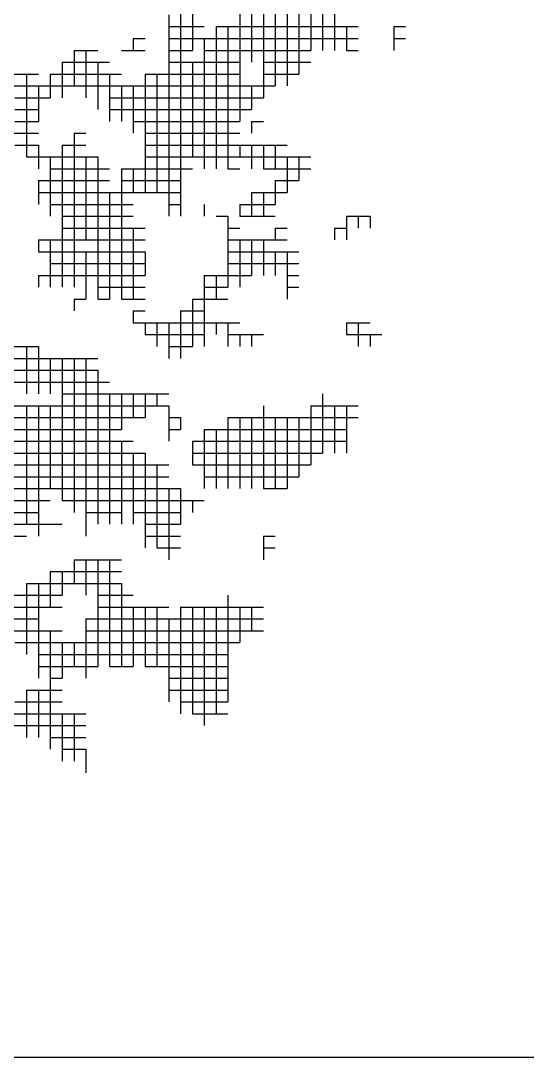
# Model space of a CAD drawing. Header units: millimetres. Extents: x 13268 to 164478, y 289082 to 363688.
# Drawn here: x 99740 to 102839, y 344787 to 351127 of the extents above; entities that cross this region are included whole.
import ezdxf

# ---------------------------------------------------------------- set-up
doc = ezdxf.new("R2010")
doc.units = ezdxf.units.MM
doc.layers.add('www.cad-blocks.net', color=7, linetype='Continuous')

# ---------------------------------------------------------------- blocks, each defined once
blk = doc.blocks.new('A$C777A1F98')
for p, q in [((4571.5, 4010.8), (4571.5, 3536.4)), ((4226.4, 3967.7), (4226.4, 3665.8)), ((4571.5, 3967.7), (4571.5, 3536.4)), ((4657.7, 3967.7), (4657.7, 3665.8)), ((4700.8, 3967.7), (4700.8, 3665.8)), ((4700.8, 3967.7), (4700.8, 3665.8)), ((4744, 3967.7), (4744, 3665.8)), ((4614.6, 3924.6), (4614.6, 3579.5)), ((4657.7, 3924.6), (4657.7, 3665.8)), ((4442.1, 3881.4), (4442.1, 3622.7)), ((4183.3, 3838.3), (4183.3, 3148.3)), ((4183.3, 3838.3), (4183.3, 3234.5)), ((4399, 3838.3), (4399, 3622.7)), ((4485.2, 3838.3), (4485.2, 3493.3)), ((4485.2, 3838.3), (4485.2, 3536.4)), ((4528.3, 3838.3), (4528.3, 3536.4)), ((4140.2, 3795.2), (4140.2, 3062)), ((4399, 3795.2), (4399, 3579.5)), ((4140.2, 3752), (4269.6, 3752)), ((4140.2, 3752), (4269.6, 3752)), ((4312.7, 3752), (4830.2, 3752)), ((4312.7, 3752), (4312.7, 3536.4)), ((4355.8, 3752), (4787.1, 3752)), ((4355.8, 3752), (4355.8, 3536.4)), ((4355.8, 3752), (4355.8, 3234.5)), ((4787.1, 3752), (4787.1, 3665.8)), ((4787.1, 3752), (4787.1, 3665.8)), ((4959.6, 3752), (5002.7, 3752)), ((4959.6, 3752), (4959.6, 3665.8)), ((4010.8, 3708.9), (4053.9, 3708.9)), ((4010.8, 3708.9), (4010.8, 3665.8)), ((4140.2, 3708.9), (4269.6, 3708.9)), ((4269.6, 3708.9), (4830.2, 3708.9)), ((4269.6, 3708.9), (4269.6, 3234.5)), ((4959.6, 3708.9), (5002.7, 3708.9)), ((3795.2, 3665.8), (3881.4, 3665.8)), ((3795.2, 3665.8), (3795.2, 3536.4)), ((3838.3, 3665.8), (3838.3, 3536.4)), ((3838.3, 3665.8), (3838.3, 3493.3)), ((3967.7, 3665.8), (4053.9, 3665.8)), ((4140.2, 3665.8), (4226.4, 3665.8)), ((4140.2, 3665.8), (4226.4, 3665.8)), ((4269.6, 3665.8), (4657.7, 3665.8)), ((4269.6, 3665.8), (4657.7, 3665.8)), ((4269.6, 3665.8), (4269.6, 3277.7)), ((4787.1, 3665.8), (4830.2, 3665.8)), ((3752, 3622.7), (3924.6, 3622.7)), ((3752, 3622.7), (3752, 3493.3)), ((3752, 3622.7), (3752, 3536.4)), ((3881.4, 3622.7), (3881.4, 3450.2)), ((3881.4, 3622.7), (3881.4, 3493.3)), ((4140.2, 3622.7), (4399, 3622.7)), ((4226.4, 3622.7), (4226.4, 3277.7)), ((4485.2, 3622.7), (4657.7, 3622.7)), ((3536.4, 3579.5), (3665.8, 3579.5)), ((3622.7, 3579.5), (3622.7, 3363.9)), ((3708.9, 3579.5), (3967.7, 3579.5)), ((3708.9, 3579.5), (3708.9, 3493.3)), ((3752, 3579.5), (3967.7, 3579.5)), ((3924.6, 3579.5), (3924.6, 3407)), ((4053.9, 3579.5), (4399, 3579.5)), ((4053.9, 3579.5), (4053.9, 3234.5)), ((4097.1, 3579.5), (4097.1, 3234.5)), ((4140.2, 3579.5), (4399, 3579.5)), ((4140.2, 3579.5), (4140.2, 3062)), ((4399, 3579.5), (4399, 3407)), ((4485.2, 3579.5), (4614.6, 3579.5)), ((4485.2, 3579.5), (4614.6, 3579.5)), ((3536.4, 3536.4), (4312.7, 3536.4)), ((3579.5, 3536.4), (3752, 3536.4)), ((3665.8, 3536.4), (3665.8, 3407)), ((3665.8, 3536.4), (3665.8, 3450.2)), ((3838.3, 3536.4), (4485.2, 3536.4)), ((3967.7, 3536.4), (3967.7, 3407)), ((3967.7, 3536.4), (3967.7, 3407)), ((4010.8, 3536.4), (4010.8, 3363.9)), ((4053.9, 3536.4), (4053.9, 3277.7)), ((4312.7, 3536.4), (4312.7, 3234.5)), ((4355.8, 3536.4), (4528.3, 3536.4)), ((4355.8, 3536.4), (4355.8, 3234.5)), ((4399, 3536.4), (4399, 3407)), ((4442.1, 3536.4), (4442.1, 3450.2)), ((3579.5, 3493.3), (3708.9, 3493.3)), ((3924.6, 3493.3), (4485.2, 3493.3)), ((3579.5, 3450.2), (3665.8, 3450.2)), ((3579.5, 3450.2), (3665.8, 3450.2)), ((3924.6, 3450.2), (4442.1, 3450.2)), ((3924.6, 3450.2), (4442.1, 3450.2)), ((3579.5, 3407), (3665.8, 3407)), ((4010.8, 3407), (4399, 3407)), ((4442.1, 3407), (4485.2, 3407)), ((4442.1, 3407), (4442.1, 3363.9)), ((3493.3, 3363.9), (3665.8, 3363.9)), ((3536.4, 3363.9), (3622.7, 3363.9)), ((3622.7, 3363.9), (3622.7, 3277.7)), ((3795.2, 3363.9), (3838.3, 3363.9)), ((3795.2, 3363.9), (3795.2, 2803.3)), ((4053.9, 3363.9), (4399, 3363.9)), ((4053.9, 3363.9), (4399, 3363.9)), ((3579.5, 3320.8), (3665.8, 3320.8)), ((3665.8, 3320.8), (3665.8, 3277.7)), ((3752, 3320.8), (3838.3, 3320.8)), ((3752, 3320.8), (3752, 2803.3)), ((3752, 3320.8), (3752, 2803.3)), ((4053.9, 3320.8), (4485.2, 3320.8)), ((4399, 3320.8), (4399, 3277.7)), ((4399, 3320.8), (4399, 3277.7)), ((4442.1, 3320.8), (4442.1, 3234.5)), ((4485.2, 3320.8), (4571.5, 3320.8)), ((4485.2, 3320.8), (4485.2, 3234.5)), ((4528.3, 3320.8), (4528.3, 3234.5)), ((3622.7, 3277.7), (3665.8, 3277.7)), ((3665.8, 3277.7), (3881.4, 3277.7)), ((3665.8, 3277.7), (3665.8, 3234.5)), ((3708.9, 3277.7), (3881.4, 3277.7)), ((3708.9, 3277.7), (3708.9, 3062)), ((3838.3, 3277.7), (3838.3, 2975.8)), ((3838.3, 3277.7), (3838.3, 2975.8)), ((3881.4, 3277.7), (3881.4, 2975.8)), ((4053.9, 3277.7), (4571.5, 3277.7)), ((4053.9, 3277.7), (4226.4, 3277.7)), ((4269.6, 3277.7), (4399, 3277.7)), ((4442.1, 3277.7), (4657.7, 3277.7)), ((4485.2, 3277.7), (4485.2, 3234.5)), ((4571.5, 3277.7), (4657.7, 3277.7)), ((4571.5, 3277.7), (4571.5, 3148.3)), ((4571.5, 3277.7), (4571.5, 3148.3)), ((4614.6, 3277.7), (4614.6, 3191.4)), ((3708.9, 3234.5), (3881.4, 3234.5)), ((3708.9, 3234.5), (3924.6, 3234.5)), ((3881.4, 3234.5), (3881.4, 2760.1)), ((3967.7, 3234.5), (4183.3, 3234.5)), ((3967.7, 3234.5), (3967.7, 2760.1)), ((4010.8, 3234.5), (4010.8, 3148.3)), ((4053.9, 3234.5), (4053.9, 3148.3)), ((4053.9, 3234.5), (4053.9, 3148.3)), ((4097.1, 3234.5), (4097.1, 3148.3)), ((4140.2, 3234.5), (4226.4, 3234.5)), ((4355.8, 3234.5), (4399, 3234.5)), ((4485.2, 3234.5), (4657.7, 3234.5)), ((4571.5, 3234.5), (4657.7, 3234.5)), ((3665.8, 3191.4), (3924.6, 3191.4)), ((3665.8, 3191.4), (3665.8, 3105.1)), ((3967.7, 3191.4), (4183.3, 3191.4)), ((3967.7, 3191.4), (3967.7, 2760.1)), ((4528.3, 3191.4), (4614.6, 3191.4)), ((4528.3, 3191.4), (4528.3, 3105.1)), ((3665.8, 3148.3), (4183.3, 3148.3)), ((3665.8, 3148.3), (4010.8, 3148.3)), ((3924.6, 3148.3), (3924.6, 2760.1)), ((4140.2, 3148.3), (4183.3, 3148.3)), ((4183.3, 3148.3), (4183.3, 3062)), ((4442.1, 3148.3), (4571.5, 3148.3)), ((4442.1, 3148.3), (4442.1, 3062)), ((4485.2, 3148.3), (4571.5, 3148.3)), ((4485.2, 3148.3), (4485.2, 3062)), ((4485.2, 3148.3), (4485.2, 3062)), ((3708.9, 3105.1), (4010.8, 3105.1)), ((4140.2, 3105.1), (4183.3, 3105.1)), ((4269.6, 3105.1), (4269.6, 3062)), ((4399, 3105.1), (4528.3, 3105.1)), ((4399, 3105.1), (4399, 3062)), ((3752, 3062), (4010.8, 3062)), ((3752, 3062), (4010.8, 3062)), ((4312.7, 3062), (4355.8, 3062)), ((4355.8, 3062), (4355.8, 2975.8)), ((4399, 3062), (4528.3, 3062)), ((4787.1, 3062), (4873.3, 3062)), ((4787.1, 3062), (4787.1, 2975.8)), ((4787.1, 3062), (4787.1, 3018.9)), ((4830.2, 3062), (4830.2, 3018.9)), ((4873.3, 3062), (4873.3, 3018.9)), ((3752, 3018.9), (4053.9, 3018.9)), ((4010.8, 3018.9), (4010.8, 2760.1)), ((4355.8, 3018.9), (4399, 3018.9)), ((4355.8, 3018.9), (4355.8, 2803.3)), ((4528.3, 3018.9), (4571.5, 3018.9)), ((4528.3, 3018.9), (4528.3, 2975.8)), ((4744, 3018.9), (4787.1, 3018.9)), ((4744, 3018.9), (4744, 2975.8)), ((3665.8, 2975.8), (4053.9, 2975.8)), ((3665.8, 2975.8), (3838.3, 2975.8)), ((3665.8, 2975.8), (3665.8, 2932.6)), ((3708.9, 2975.8), (3708.9, 2803.3)), ((3881.4, 2975.8), (4053.9, 2975.8)), ((4355.8, 2975.8), (4399, 2975.8)), ((4355.8, 2975.8), (4528.3, 2975.8)), ((4399, 2975.8), (4399, 2803.3)), ((4399, 2975.8), (4399, 2846.4)), ((4442.1, 2975.8), (4442.1, 2846.4)), ((4485.2, 2975.8), (4485.2, 2889.5)), ((4485.2, 2975.8), (4485.2, 2846.4)), ((4528.3, 2975.8), (4571.5, 2975.8)), ((3665.8, 2932.6), (3838.3, 2932.6)), ((3708.9, 2932.6), (4053.9, 2932.6)), ((3838.3, 2932.6), (3838.3, 2760.1)), ((3838.3, 2932.6), (3838.3, 2803.3)), ((3881.4, 2932.6), (4053.9, 2932.6)), ((3881.4, 2932.6), (3881.4, 2803.3)), ((4053.9, 2932.6), (4053.9, 2846.4)), ((4355.8, 2932.6), (4614.6, 2932.6)), ((4355.8, 2932.6), (4614.6, 2932.6)), ((4528.3, 2932.6), (4528.3, 2846.4)), ((4571.5, 2932.6), (4571.5, 2803.3)), ((4571.5, 2932.6), (4571.5, 2760.1)), ((3708.9, 2889.5), (4053.9, 2889.5)), ((4355.8, 2889.5), (4485.2, 2889.5)), ((4485.2, 2889.5), (4614.6, 2889.5)), ((3665.8, 2846.4), (4053.9, 2846.4)), ((3665.8, 2846.4), (4053.9, 2846.4)), ((3665.8, 2846.4), (3665.8, 2803.3)), ((4269.6, 2846.4), (4399, 2846.4)), ((4269.6, 2846.4), (4269.6, 2760.1)), ((4312.7, 2846.4), (4442.1, 2846.4)), ((4312.7, 2846.4), (4312.7, 2760.1)), ((4355.8, 2846.4), (4355.8, 2803.3)), ((4571.5, 2846.4), (4614.6, 2846.4)), ((4571.5, 2846.4), (4614.6, 2846.4)), ((3881.4, 2803.3), (4053.9, 2803.3)), ((4269.6, 2803.3), (4355.8, 2803.3)), ((4571.5, 2803.3), (4614.6, 2803.3)), ((3795.2, 2760.1), (3838.3, 2760.1)), ((3795.2, 2760.1), (3838.3, 2760.1)), ((3795.2, 2760.1), (3795.2, 2717)), ((3881.4, 2760.1), (3924.6, 2760.1)), ((3967.7, 2760.1), (4053.9, 2760.1)), ((4226.4, 2760.1), (4269.6, 2760.1)), ((4226.4, 2760.1), (4226.4, 2587.6)), ((4269.6, 2760.1), (4355.8, 2760.1)), ((4269.6, 2760.1), (4269.6, 2587.6)), ((4010.8, 2717), (4053.9, 2717)), ((4010.8, 2717), (4010.8, 2673.9)), ((4183.3, 2717), (4269.6, 2717)), ((4183.3, 2717), (4183.3, 2544.5)), ((4183.3, 2717), (4183.3, 2544.5)), ((4010.8, 2673.9), (4355.8, 2673.9)), ((4053.9, 2673.9), (4399, 2673.9)), ((4053.9, 2673.9), (4053.9, 2630.7)), ((4097.1, 2673.9), (4097.1, 2587.6)), ((4140.2, 2673.9), (4140.2, 2544.5)), ((4140.2, 2673.9), (4140.2, 2544.5)), ((4269.6, 2673.9), (4269.6, 2630.7)), ((4312.7, 2673.9), (4312.7, 2630.7)), ((4355.8, 2673.9), (4399, 2673.9)), ((4355.8, 2673.9), (4355.8, 2630.7)), ((4355.8, 2673.9), (4355.8, 2587.6)), ((4787.1, 2673.9), (4873.3, 2673.9)), ((4787.1, 2673.9), (4787.1, 2630.7)), ((4830.2, 2673.9), (4830.2, 2587.6)), ((4053.9, 2630.7), (4269.6, 2630.7)), ((4097.1, 2630.7), (4269.6, 2630.7)), ((4355.8, 2630.7), (4485.2, 2630.7)), ((4355.8, 2630.7), (4485.2, 2630.7)), ((4399, 2630.7), (4399, 2587.6)), ((4399, 2630.7), (4399, 2587.6)), ((4442.1, 2630.7), (4442.1, 2587.6)), ((4787.1, 2630.7), (4916.5, 2630.7)), ((4830.2, 2630.7), (4916.5, 2630.7)), ((4873.3, 2630.7), (4873.3, 2587.6)), ((4873.3, 2630.7), (4873.3, 2587.6)), ((2975.8, 2587.6), (3665.8, 2587.6)), ((3622.7, 2587.6), (3622.7, 2415.1)), ((3665.8, 2587.6), (3665.8, 2415.1)), ((4140.2, 2587.6), (4226.4, 2587.6)), ((2975.8, 2544.5), (3752, 2544.5)), ((3277.7, 2544.5), (3881.4, 2544.5)), ((3665.8, 2544.5), (3665.8, 2415.1)), ((3708.9, 2544.5), (3708.9, 2415.1)), ((3752, 2544.5), (3752, 2415.1)), ((3752, 2544.5), (3752, 2027)), ((3795.2, 2544.5), (3795.2, 1983.8)), ((3838.3, 2544.5), (3838.3, 1897.6)), ((3838.3, 2544.5), (3838.3, 1940.7)), ((3277.7, 2501.4), (3881.4, 2501.4)), ((3881.4, 2501.4), (3881.4, 1940.7)), ((3320.8, 2458.2), (3924.6, 2458.2)), ((3622.7, 2458.2), (3924.6, 2458.2)), ((3881.4, 2458.2), (3881.4, 2372)), ((3752, 2415.1), (4053.9, 2415.1)), ((3924.6, 2415.1), (3924.6, 1940.7)), ((3967.7, 2415.1), (3967.7, 2285.7)), ((3967.7, 2415.1), (3967.7, 2328.9)), ((4010.8, 2415.1), (4010.8, 2372)), ((4053.9, 2415.1), (4140.2, 2415.1)), ((4053.9, 2415.1), (4053.9, 2372)), ((4097.1, 2415.1), (4097.1, 2372)), ((4700.8, 2415.1), (4700.8, 2199.5)), ((3536.4, 2372), (3881.4, 2372)), ((3622.7, 2372), (3622.7, 1940.7)), ((3665.8, 2372), (3665.8, 1940.7)), ((3665.8, 2372), (3665.8, 1983.8)), ((3708.9, 2372), (4010.8, 2372)), ((3708.9, 2372), (3708.9, 2070.1)), ((3752, 2372), (3752, 2027)), ((3924.6, 2372), (4053.9, 2372)), ((4010.8, 2372), (4010.8, 2328.9)), ((4053.9, 2372), (4140.2, 2372)), ((4053.9, 2372), (4053.9, 2328.9)), ((4140.2, 2372), (4140.2, 2285.7)), ((4485.2, 2372), (4485.2, 2070.1)), ((4657.7, 2372), (4787.1, 2372)), ((4657.7, 2372), (4830.2, 2372)), ((4657.7, 2372), (4657.7, 2156.3)), ((4700.8, 2372), (4700.8, 2199.5)), ((4744, 2372), (4744, 2199.5)), ((4787.1, 2372), (4787.1, 2199.5)), ((4787.1, 2372), (4787.1, 2328.9)), ((2156.3, 2328.9), (4053.9, 2328.9)), ((2846.4, 2328.9), (3967.7, 2328.9)), ((3881.4, 2328.9), (3881.4, 1940.7)), ((4140.2, 2328.9), (4183.3, 2328.9)), ((4140.2, 2328.9), (4183.3, 2328.9)), ((4140.2, 2328.9), (4140.2, 2242.6)), ((4183.3, 2328.9), (4183.3, 2285.7)), ((4355.8, 2328.9), (4787.1, 2328.9)), ((4355.8, 2328.9), (4355.8, 2070.1)), ((4355.8, 2328.9), (4355.8, 2070.1)), ((4399, 2328.9), (4399, 2070.1)), ((4399, 2328.9), (4399, 2070.1)), ((4442.1, 2328.9), (4485.2, 2328.9)), ((4442.1, 2328.9), (4442.1, 2070.1)), ((4485.2, 2328.9), (4485.2, 2070.1)), ((4528.3, 2328.9), (4528.3, 2070.1)), ((4571.5, 2328.9), (4571.5, 2070.1)), ((4571.5, 2328.9), (4571.5, 2070.1)), ((4614.6, 2328.9), (4614.6, 2113.2)), ((4657.7, 2328.9), (4830.2, 2328.9)), ((4657.7, 2328.9), (4657.7, 2156.3)), ((2932.6, 2285.7), (3967.7, 2285.7)), ((4140.2, 2285.7), (4183.3, 2285.7)), ((4269.6, 2285.7), (4787.1, 2285.7)), ((4269.6, 2285.7), (4269.6, 2070.1)), ((4312.7, 2285.7), (4312.7, 2070.1)), ((2846.4, 2242.6), (4010.8, 2242.6)), ((2889.5, 2242.6), (3967.7, 2242.6)), ((3967.7, 2242.6), (3967.7, 1940.7)), ((3967.7, 2242.6), (3967.7, 1983.8)), ((4226.4, 2242.6), (4787.1, 2242.6)), ((4226.4, 2242.6), (4226.4, 2156.3)), ((4269.6, 2242.6), (4787.1, 2242.6)), ((4269.6, 2242.6), (4269.6, 2113.2)), ((3277.7, 2199.5), (4053.9, 2199.5)), ((4010.8, 2199.5), (4010.8, 1940.7)), ((4053.9, 2199.5), (4053.9, 1897.6)), ((4226.4, 2199.5), (4700.8, 2199.5)), ((3277.7, 2156.3), (4097.1, 2156.3)), ((3277.7, 2156.3), (4140.2, 2156.3)), ((4053.9, 2156.3), (4053.9, 1854.5)), ((4097.1, 2156.3), (4097.1, 1854.5)), ((4226.4, 2156.3), (4657.7, 2156.3)), ((4269.6, 2156.3), (4657.7, 2156.3)), ((3277.7, 2113.2), (4140.2, 2113.2)), ((4269.6, 2113.2), (4614.6, 2113.2)), ((2975.8, 2070.1), (3708.9, 2070.1)), ((3277.7, 2070.1), (4140.2, 2070.1)), ((3752, 2070.1), (4183.3, 2070.1)), ((4140.2, 2070.1), (4140.2, 1854.5)), ((4140.2, 2070.1), (4140.2, 1811.3)), ((4183.3, 2070.1), (4183.3, 1940.7)), ((4485.2, 2070.1), (4571.5, 2070.1)), ((3018.9, 2027), (3708.9, 2027)), ((3018.9, 2027), (3708.9, 2027)), ((3752, 2027), (4269.6, 2027)), ((3795.2, 2027), (4269.6, 2027)), ((4183.3, 2027), (4183.3, 1983.8)), ((4226.4, 2027), (4226.4, 1983.8)), ((3018.9, 1983.8), (3665.8, 1983.8)), ((3838.3, 1983.8), (3967.7, 1983.8)), ((4010.8, 1983.8), (4183.3, 1983.8)), ((3363.9, 1940.7), (3752, 1940.7)), ((3407, 1940.7), (3622.7, 1940.7)), ((3665.8, 1940.7), (3708.9, 1940.7)), ((3665.8, 1940.7), (3665.8, 1897.6)), ((4053.9, 1940.7), (4183.3, 1940.7)), ((4053.9, 1940.7), (4183.3, 1940.7)), ((3450.2, 1897.6), (3622.7, 1897.6)), ((4053.9, 1897.6), (4183.3, 1897.6)), ((4485.2, 1897.6), (4528.3, 1897.6)), ((4485.2, 1897.6), (4485.2, 1811.3)), ((4485.2, 1897.6), (4485.2, 1854.5)), ((4097.1, 1854.5), (4183.3, 1854.5)), ((4140.2, 1854.5), (4183.3, 1854.5)), ((4485.2, 1854.5), (4528.3, 1854.5)), ((3795.2, 1811.3), (3967.7, 1811.3)), ((3795.2, 1811.3), (3967.7, 1811.3)), ((3795.2, 1811.3), (3795.2, 1725.1)), ((3838.3, 1811.3), (3838.3, 1725.1)), ((3838.3, 1811.3), (3838.3, 1682)), ((3881.4, 1811.3), (3881.4, 1423.2)), ((3881.4, 1811.3), (3881.4, 1423.2)), ((3924.6, 1811.3), (3924.6, 1423.2)), ((3708.9, 1768.2), (3967.7, 1768.2)), ((3708.9, 1768.2), (3708.9, 1638.8)), ((3752, 1768.2), (3752, 1682)), ((3752, 1768.2), (3752, 1725.1)), ((3622.7, 1725.1), (3752, 1725.1)), ((3622.7, 1725.1), (3622.7, 1466.3)), ((3665.8, 1725.1), (3967.7, 1725.1)), ((3665.8, 1725.1), (3665.8, 1380.1)), ((3665.8, 1725.1), (3665.8, 1595.7)), ((3838.3, 1725.1), (3967.7, 1725.1)), ((3967.7, 1725.1), (3967.7, 1423.2)), ((2803.3, 1682), (3752, 1682)), ((3881.4, 1682), (4010.8, 1682)), ((3967.7, 1682), (3967.7, 1423.2)), ((4355.8, 1682), (4355.8, 1293.8)), ((2544.5, 1638.8), (3752, 1638.8)), ((2975.8, 1638.8), (3708.9, 1638.8)), ((3881.4, 1638.8), (4053.9, 1638.8)), ((3881.4, 1638.8), (4140.2, 1638.8)), ((4010.8, 1638.8), (4010.8, 1423.2)), ((4053.9, 1638.8), (4053.9, 1466.3)), ((4053.9, 1638.8), (4053.9, 1423.2)), ((4097.1, 1638.8), (4097.1, 1423.2)), ((4183.3, 1638.8), (4485.2, 1638.8)), ((4183.3, 1638.8), (4183.3, 1250.7)), ((4226.4, 1638.8), (4226.4, 1250.7)), ((4269.6, 1638.8), (4399, 1638.8)), ((4269.6, 1638.8), (4269.6, 1552.6)), ((4269.6, 1638.8), (4269.6, 1207.6)), ((4312.7, 1638.8), (4312.7, 1250.7)), ((4355.8, 1638.8), (4355.8, 1509.4)), ((4399, 1638.8), (4399, 1509.4)), ((4399, 1638.8), (4399, 1509.4)), ((4442.1, 1638.8), (4442.1, 1552.6)), ((2587.6, 1595.7), (3665.8, 1595.7)), ((3838.3, 1595.7), (4485.2, 1595.7)), ((3838.3, 1595.7), (3838.3, 1423.2)), ((4140.2, 1595.7), (4140.2, 1336.9)), ((4140.2, 1595.7), (4140.2, 1293.8)), ((4183.3, 1595.7), (4183.3, 1293.8)), ((2544.5, 1552.6), (3752, 1552.6)), ((3363.9, 1552.6), (3752, 1552.6)), ((3665.8, 1552.6), (3665.8, 1380.1)), ((3708.9, 1552.6), (3708.9, 1336.9)), ((3838.3, 1552.6), (4485.2, 1552.6)), ((3838.3, 1552.6), (4269.6, 1552.6)), ((3838.3, 1552.6), (3838.3, 1380.1)), ((4269.6, 1552.6), (4442.1, 1552.6)), ((3579.5, 1509.4), (4269.6, 1509.4)), ((3579.5, 1509.4), (4355.8, 1509.4)), ((3752, 1509.4), (3752, 1380.1)), ((3752, 1509.4), (3752, 1423.2)), ((3795.2, 1509.4), (3795.2, 1423.2)), ((4269.6, 1509.4), (4399, 1509.4)), ((4269.6, 1509.4), (4269.6, 1207.6)), ((3665.8, 1466.3), (4053.9, 1466.3)), ((4053.9, 1466.3), (4355.8, 1466.3)), ((3665.8, 1423.2), (3881.4, 1423.2)), ((3665.8, 1423.2), (3752, 1423.2)), ((3924.6, 1423.2), (4010.8, 1423.2)), ((4053.9, 1423.2), (4355.8, 1423.2)), ((4140.2, 1423.2), (4355.8, 1423.2)), ((3708.9, 1380.1), (3752, 1380.1)), ((4140.2, 1380.1), (4355.8, 1380.1)), ((3622.7, 1336.9), (3752, 1336.9)), ((3622.7, 1336.9), (3622.7, 1164.4)), ((3665.8, 1336.9), (3665.8, 1164.4)), ((3665.8, 1336.9), (3665.8, 1164.4)), ((3708.9, 1336.9), (3708.9, 1121.3)), ((4140.2, 1336.9), (4355.8, 1336.9)), ((4140.2, 1336.9), (4355.8, 1336.9)), ((3579.5, 1293.8), (3752, 1293.8)), ((4183.3, 1293.8), (4355.8, 1293.8)), ((3493.3, 1250.7), (3838.3, 1250.7)), ((3536.4, 1250.7), (3838.3, 1250.7)), ((3752, 1250.7), (3752, 1078.2)), ((3752, 1250.7), (3752, 1078.2)), ((3795.2, 1250.7), (3795.2, 1078.2)), ((4226.4, 1250.7), (4355.8, 1250.7)), ((4269.6, 1250.7), (4312.7, 1250.7)), ((3450.2, 1207.6), (3838.3, 1207.6)), ((3622.7, 1207.6), (3838.3, 1207.6)), ((3708.9, 1164.4), (3838.3, 1164.4)), ((3752, 1121.3), (3838.3, 1121.3)), ((3752, 1121.3), (3838.3, 1121.3)), ((3838.3, 1121.3), (3838.3, 1035))]:
    blk.add_line(p, q)
blk = doc.blocks.new('format')
at = {"layer": 'www.cad-blocks.net', "color": 155, "true_color": 0x546d8e}
blk.add_line((20725.9, 344787.3), (164477.6, 344787.3), dxfattribs=at)

msp = doc.modelspace()

# ---------------------------------------------------------------- block references
msp.add_blockref('format', (0, 0))
at = {"xscale": 1.68, "yscale": 1.68, "zscale": 1.68}
msp.add_blockref('A$C777A1F98', (93689.7, 344787.3), dxfattribs=at)

doc.saveas('drawing.dxf')
